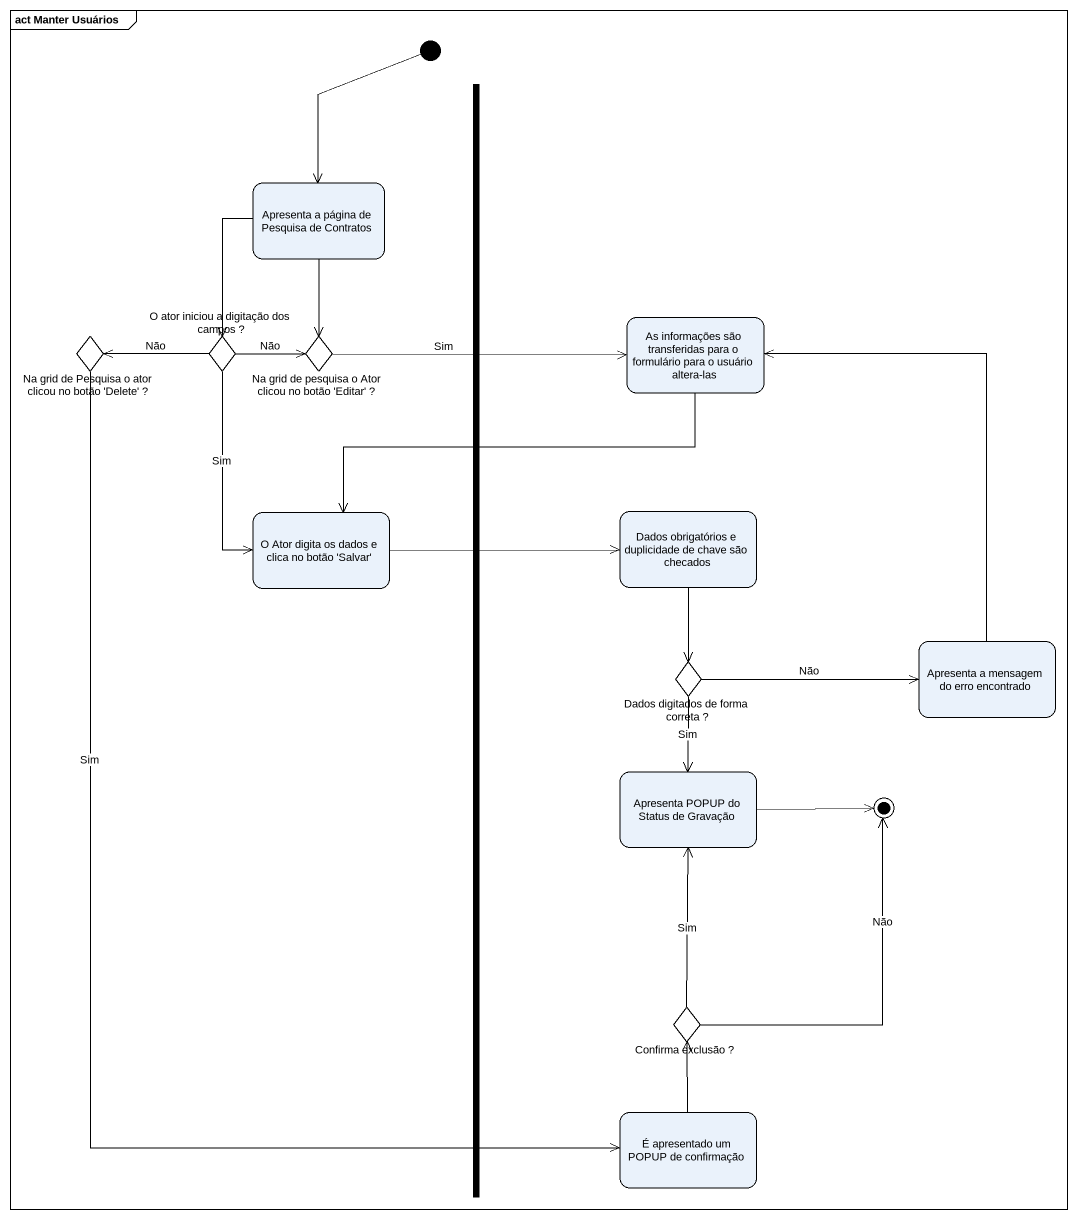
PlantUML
@startuml
mainframe act Manter Usuários
hide empty description
state fork1 <<fork>>
state "Apresenta a página de Pesquisa de Contratos" as Apresenta_a_página_de
state "Na grid de Pesquisa o ator clicou no botão 'Delete' ?" as Na_grid_de_Pesquisa_o_ator <<choice>>
state "O ator iniciou a digitação dos campos ?" as O_ator_iniciou_a_digitação <<choice>>
state "Na grid de pesquisa o Ator clicou no botão 'Editar' ?" as Na_grid_de_pesquisa_o_Ator <<choice>>
state "As informações são transferidas para o formulário para o usuário altera-las" as As_informações_são
state "O Ator digita os dados e clica no botão 'Salvar'" as O_Ator_digita_os_dados_e
state "Dados obrigatórios e duplicidade de chave são checados" as Dados_obrigatórios_e
state "Dados digitados de forma correta ?" as Dados_digitados_de_forma <<choice>>
state "Apresenta a mensagem do erro encontrado" as Apresenta_a_mensagem_do
state "Apresenta POPUP do Status de Gravação" as Apresenta_POPUP_do_Status
state "Confirma exclusão ?" as Confirma_exclusão <<choice>>
state "É apresentado um POPUP de confirmação" as É_apresentado_um_POPUP_de
[*] --> Apresenta_a_página_de
Apresenta_a_página_de --> O_ator_iniciou_a_digitação
Apresenta_a_página_de --> Na_grid_de_pesquisa_o_Ator
Na_grid_de_Pesquisa_o_ator --> É_apresentado_um_POPUP_de : Sim
O_ator_iniciou_a_digitação -left-> Na_grid_de_Pesquisa_o_ator : Não
O_ator_iniciou_a_digitação -right-> Na_grid_de_pesquisa_o_Ator : Não
O_ator_iniciou_a_digitação --> O_Ator_digita_os_dados_e : Sim
Na_grid_de_pesquisa_o_Ator -right-> As_informações_são : Sim
As_informações_são -left-> O_Ator_digita_os_dados_e
O_Ator_digita_os_dados_e -right-> Dados_obrigatórios_e
Dados_obrigatórios_e --> Dados_digitados_de_forma
Dados_digitados_de_forma -right-> Apresenta_a_mensagem_do : Não
Dados_digitados_de_forma --> Apresenta_POPUP_do_Status : Sim
Apresenta_a_mensagem_do -up-> As_informações_são
Confirma_exclusão -up-> Apresenta_POPUP_do_Status : Sim
É_apresentado_um_POPUP_de -up-> Confirma_exclusão
Apresenta_POPUP_do_Status -right-> [*]
Confirma_exclusão -up-> [*] : Não
@enduml
